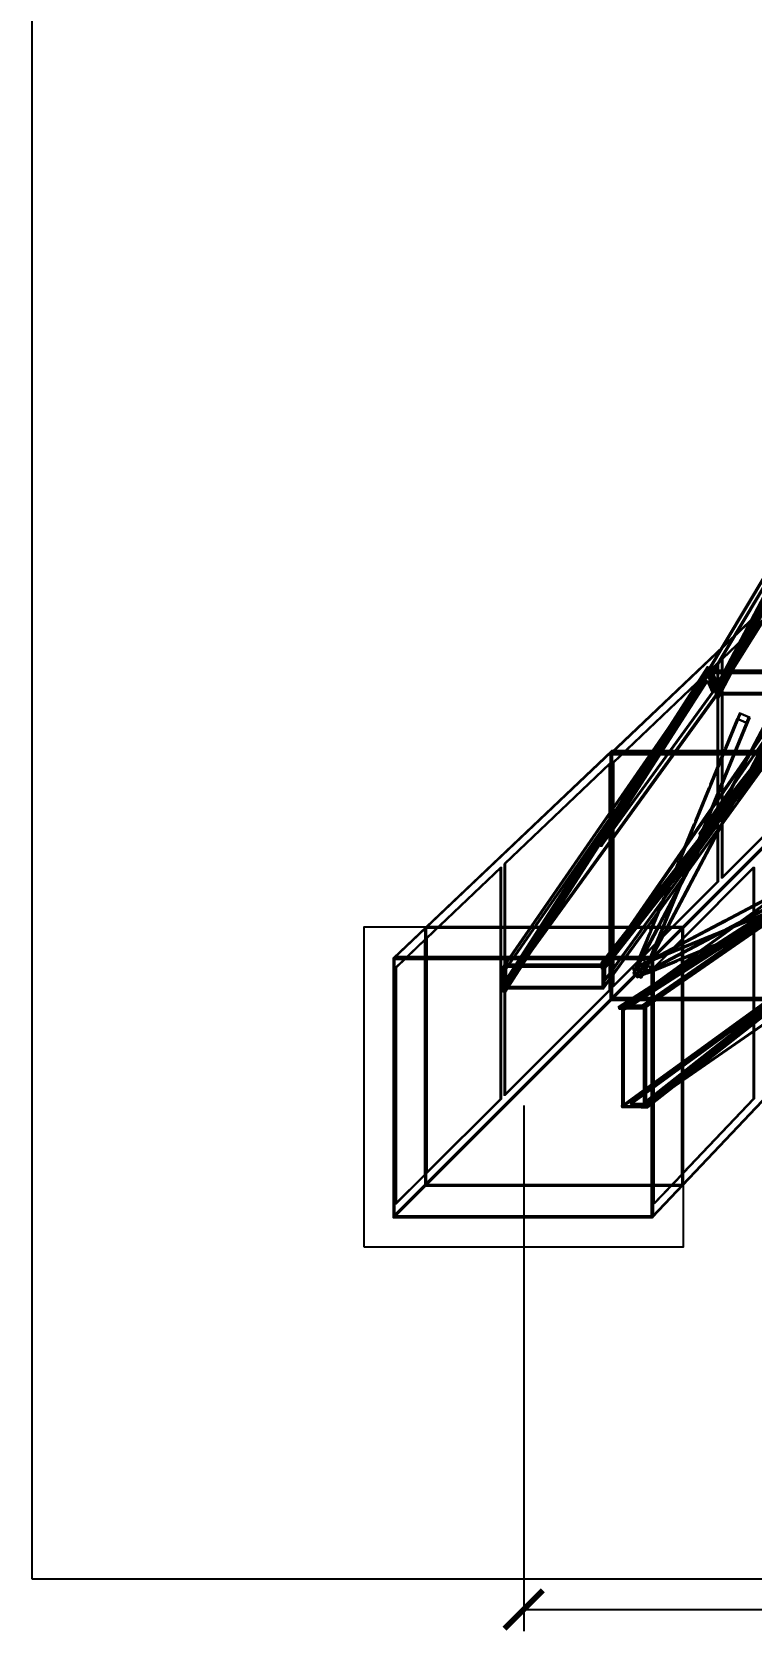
# Model space of a CAD drawing. Header units: millimetres. Extents: x -52000 to 48850, y -48850 to 51750.
# Drawn here: x -48000 to -36301, y -48850 to -22842 of the extents above; entities that cross this region are included whole.
import ezdxf

# ---------------------------------------------------------------- set-up
doc = ezdxf.new("R2010")
doc.units = ezdxf.units.MM
for name, color, linetype, lineweight in [('D-STR-BASE', 7, 'Continuous', 25), ('D-STR-DIM', 7, 'Continuous', 13), ('D-STR-STRC', 7, 'Continuous', 25)]:
    doc.layers.add(name, color=color, linetype=linetype, lineweight=lineweight)
doc.styles.add('OpenSansCondensed-Light', font='OpenSansCondensed-Light.ttf')
doc.styles.add('TOWER_UNICODE', font='Arial Unicode.ttf')
doc.dimstyles.new('EZDXF', dxfattribs={"dimtxt": 0.25, "dimasz": 0.175, "dimexe": 0.375, "dimexo": 0.125, "dimgap": 0.1, "dimtad": 1, "dimlfac": 100, "dimzin": 12, "dimdsep": 46, "dimtxsty": 'OpenSansCondensed-Light', "dimblk": 'ARCHTICK', "dimcen": 2.5, "dimazin": 3, "dimtfac": 0.5, "dimtmove": 2, "dimatfit": 3})

# ---------------------------------------------------------------- blocks, each defined once
blk = doc.blocks.new('_ARCHTICK')
at = {"color": 0, "linetype": 'BYBLOCK', "const_width": 0.15}
blk.add_lwpolyline([(-0.5, -0.5), (0.5, 0.5)], dxfattribs=at)

msp = doc.modelspace()

# ---------------------------------------------------------------- linework, layer by layer
at = {"layer": 'D-STR-BASE'}
for points in [[(-48000, -48000), (48000, -48000), (48000, 48000), (-48000, 48000)], [(-42600, -42600), (-37400, -42600), (-37400, -37400), (-42600, -37400)]]:
    msp.add_lwpolyline(points, close=True, dxfattribs=at)
at = {"layer": 'D-STR-STRC'}
for points in [[(-34144.1, -28452.8), (-37025.7, -33268)], [(-34138.7, -28459.2), (-37021.5, -33277.5)], [(-34157.8, -28403.1), (-36878.2, -33574.9)], [(-34145.6, -28501), (-36866, -33672.8)], [(-34127.4, -28406.1), (-36847.8, -33577.9)], [(-34115.3, -28504), (-36835.7, -33675.8)], [(-33850.8, -28803), (-36868.8, -33615.1)], [(-33845.4, -28809.4), (-36864.5, -33624.6)], [(-38140.5, -38006.5), (-33700.8, -29606.9)], [(-38134.9, -37995.9), (-33695.2, -29596.2)], [(-38219.3, -38155.6), (-33779.6, -29755.9)], [(-38213.7, -38144.9), (-33774, -29745.3)], [(-38086.7, -38225.7), (-33647, -29826)], [(-38081, -38215), (-33641.4, -29815.4)], [(-38007.9, -38076.6), (-33568.2, -29676.9)], [(-38002.2, -38066), (-33562.6, -29666.3)], [(-38586.9, -34571.7), (-35039.5, -31204.3)], [(-38586.9, -34591.7), (-35039.5, -31224.3)], [(-37010.8, -33170.5), (-40338.4, -38351.2)], [(-37005.8, -33273.8), (-40333.4, -38454.4)], [(-37000.7, -33223.2), (-40328.3, -38034.1)], [(-36996.3, -33233.2), (-40328.3, -38051.8)], [(-36980.4, -33174.6), (-40308.1, -38355.2)], [(-36975.4, -33277.9), (-40303.1, -38458.5)], [(-35380.7, -33223.2), (-38708.3, -38034.1)], [(-35376.3, -33233.2), (-38708.3, -38051.8)], [(-37006.8, -33238), (-37024.8, -33268.2)], [(-36999.7, -33223.4), (-37018.4, -33250.3)], [(-35242.9, -33535.5), (-38731.7, -37976.8)], [(-35212.6, -33539.6), (-38701.4, -37980.9)], [(-36843.8, -33582.9), (-40328.3, -38386.2)], [(-36839.5, -33592.8), (-40328.3, -38403.8)], [(-35241.5, -33644.1), (-38730.4, -38085.4)], [(-35223.8, -33582.9), (-38708.3, -38386.2)], [(-35219.5, -33592.8), (-38708.3, -38403.8)], [(-35211.2, -33648.1), (-38700, -38089.4)], [(-38225.7, -38086.7), (-29826, -33647)], [(-38215, -38081), (-29815.4, -33641.4)], [(-38155.6, -38219.3), (-29755.9, -33779.6)], [(-38144.9, -38213.7), (-29745.3, -33774)], [(-38076.6, -38007.9), (-29676.9, -33568.2)], [(-38066, -38002.2), (-29666.3, -33562.6)], [(-38006.5, -38140.5), (-29606.9, -33700.8)], [(-37995.9, -38134.9), (-29596.2, -33695.2)], [(-36844.7, -33594.2), (-36863.6, -33624.4)], [(-36838.6, -33592.6), (-36858.1, -33619.6)], [(-36487.8, -33921.4), (-38194, -38076.6)], [(-36321.3, -33989.7), (-38027.5, -38145)], [(-36487.8, -33921.4), (-36525.8, -34013.9)], [(-36321.3, -33989.7), (-36359.3, -34082.2)], [(-42122.5, -37904.2), (-38571.5, -34533.3)], [(-42122.5, -37924.2), (-38571.5, -34553.3)], [(-38591.5, -34553.6), (-38570.8, -34534)], [(-38586.2, -34572.4), (-38565.5, -34552.8)], [(-37904.2, -37904.2), (-34533.3, -34533.3)], [(-37904.2, -37924.2), (-34533.3, -34553.3)], [(-38586.9, -38566.9), (-35039.5, -35019.5)], [(-38586.9, -38586.9), (-35039.5, -35039.5)], [(-38403.8, -38708.3), (-33592.8, -35219.5)], [(-38386.2, -38708.3), (-33582.9, -35223.8)], [(-38456.5, -38698.2), (-33275.8, -35370.6)], [(-38452.4, -38728.6), (-33271.8, -35400.9)], [(-38353.2, -38703.2), (-33172.5, -35375.6)], [(-38349.1, -38733.6), (-33168.5, -35405.9)], [(-38051.8, -38708.3), (-33233.2, -35376.3)], [(-38034.1, -38708.3), (-33223.2, -35380.7)], [(-33989.7, -36321.3), (-38145, -38027.5)], [(-33921.4, -36487.8), (-38076.6, -38194)], [(-38403.8, -40328.3), (-33592.8, -36839.5)], [(-38386.2, -40328.3), (-33582.9, -36843.8)], [(-38091.5, -40304.9), (-33650.1, -36816)], [(-38087.4, -40335.2), (-33646.1, -36846.4)], [(-37982.9, -40306.3), (-33541.6, -36817.4)], [(-37978.9, -40336.6), (-33537.5, -36847.7)], [(-38051.8, -40328.3), (-33233.2, -36996.3)], [(-38034.1, -40328.3), (-33223.2, -37000.7)], [(-41609.4, -37418.5), (-41588.7, -37398.9)], [(-37418.5, -37418.5), (-37398.9, -37398.9)], [(-42121.8, -37904.9), (-42101.1, -37885.3)], [(-38134.9, -37995.9), (-38097.6, -37925.3)], [(-38066, -38002.2), (-37995.4, -37964.9)], [(-37904.9, -37904.9), (-37885.3, -37885.3)], [(-40305.6, -38002.9), (-40327.3, -38034.4)], [(-38687.5, -38002.9), (-38709.3, -38034.4)], [(-38225.7, -38086.7), (-38155.1, -38049.4)], [(-38219.3, -38155.6), (-38182, -38085)], [(-38156, -37984.1), (-38194, -38076.6)], [(-38155.6, -38219.3), (-38085, -38182)], [(-38052.4, -37989.5), (-38145, -38027.5)], [(-38086.7, -38225.7), (-38049.4, -38155.1)], [(-37984.1, -38156), (-38076.6, -38194)], [(-37989.5, -38052.4), (-38027.5, -38145)], [(-38002.2, -38066), (-37964.9, -37995.4)], [(-37995.9, -38134.9), (-37925.3, -38097.6)], [(-40304.5, -38372.1), (-40327.3, -38403.6)], [(-38686.4, -38372.1), (-38709.3, -38403.6)], [(-42122.5, -42102.5), (-38571.5, -38551.5)], [(-42122.5, -42122.5), (-38571.5, -38571.5)], [(-38591.5, -38591.5), (-38570.8, -38570.8)], [(-38586.2, -38586.2), (-38565.5, -38565.5)], [(-38403.6, -38709.3), (-38372.1, -38686.4)], [(-38034.4, -38709.3), (-38002.9, -38687.5)], [(-37904.2, -42102.5), (-34533.3, -38551.5)], [(-37904.2, -42122.5), (-34533.3, -38571.5)], [(-38403.6, -40327.3), (-38372.1, -40304.5)], [(-38034.4, -40327.3), (-38002.9, -40305.6)], [(-41609.4, -41609.4), (-41588.7, -41588.7)], [(-37418.5, -41609.4), (-37398.9, -41588.7)], [(-42121.8, -42121.8), (-42101.1, -42101.1)], [(-37904.9, -42121.8), (-37885.3, -42101.1)]]:
    msp.add_lwpolyline(points, dxfattribs=at)
for points in [[(-34144.1, -28452.8), (-36864.5, -33624.6), (-37025.7, -33268)], [(-34128.9, -28454.5), (-36849.3, -33626.2), (-37010.5, -33269.7)], [(-34144.1, -28452.8), (-33845.4, -28809.4), (-36864.5, -33624.6)], [(-34128.9, -28454.1), (-33830.2, -28810.7), (-36849.4, -33625.9)], [(-38219.3, -38155.6), (-38134.9, -37995.9), (-33695.2, -29596.2), (-33779.6, -29755.9)], [(-38205.1, -38163.1), (-38120.7, -38003.3), (-33681, -29603.7), (-33765.5, -29763.4)], [(-38100.8, -38218.2), (-38016.4, -38058.5), (-33576.7, -29658.8), (-33661.1, -29818.5)], [(-38086.7, -38225.7), (-38002.2, -38066), (-33562.6, -29666.3), (-33647, -29826)], [(-35435.2, -30757.3), (-36849.8, -33446.7), (-36933.6, -33261.2)], [(-35420, -30759), (-36834.6, -33448.3), (-36918.4, -33262.9)], [(-38586.9, -34571.7), (-38586.9, -38586.9), (-35039.5, -35039.5), (-35039.5, -31204.3)], [(-38572, -34571.7), (-38572, -38586.9), (-35024.6, -35039.5), (-35024.6, -31204.3)], [(-36782.3, -33042.8), (-36782.3, -36598.2), (-35070.4, -34890.3), (-35070.4, -31413.7)], [(-36767.4, -33042.8), (-36767.4, -36598.2), (-35055.5, -34890.3), (-35055.5, -31413.7)], [(-37000.7, -33223.2), (-36839.5, -33592.8), (-40328.3, -38403.8)], [(-37000.7, -33223.2), (-40328.3, -38403.8), (-40328.3, -38034.1)], [(-36985.5, -33224.8), (-36824.3, -33594.5), (-40313.2, -38405.5)], [(-36985.5, -33225.6), (-40313.1, -38406.2), (-40313.1, -38036.6)], [(-35234.6, -33591.2), (-35395.8, -33221.6), (-38723.5, -38032.5)], [(-35219.5, -33592.8), (-35380.7, -33223.2), (-38708.3, -38034.1)], [(-38556, -34730.8), (-38556, -38367.6), (-36844.1, -36659.8), (-36844.1, -33101.6)], [(-38541.1, -34730.8), (-38541.1, -38367.6), (-36829.2, -36659.8), (-36829.2, -33101.6)], [(-35401.5, -33277.5), (-37021.5, -33277.5), (-37025.7, -33268), (-35405.7, -33268)], [(-37024.8, -33268.2), (-35406.6, -33268.2), (-35245.4, -33624.4), (-36863.6, -33624.4)], [(-37018.4, -33250.3), (-35400.2, -33250.4), (-35240, -33619.6), (-36858.1, -33619.6)], [(-36980.4, -33174.6), (-36975.4, -33277.9), (-37005.8, -33273.8), (-37010.8, -33170.5)], [(-37006.8, -33238), (-35388.6, -33238.1), (-35226.5, -33594.2), (-36844.7, -33594.2)], [(-35376.3, -33233.2), (-36996.3, -33233.2), (-37000.7, -33223.2), (-35380.7, -33223.2)], [(-36999.7, -33223.4), (-35381.6, -33223.4), (-35220.4, -33592.6), (-36838.6, -33592.6)], [(-37017.4, -33390.5), (-36933.5, -33582.7), (-38747.7, -36084.4)], [(-37002.2, -33392.2), (-36918.4, -33584.4), (-38732.6, -36086.1)], [(-35328.7, -33575.1), (-35412.6, -33382.9), (-37142.9, -35884.6)], [(-35313.6, -33576.7), (-35397.4, -33384.5), (-37127.8, -35886.2)], [(-35234.6, -33590.4), (-38723.5, -38031.7), (-38723.5, -38401.4)], [(-35219.5, -33592.8), (-38708.3, -38034.1), (-38708.3, -38403.8)], [(-38225.7, -38086.7), (-38066, -38002.2), (-29666.3, -33562.6), (-29826, -33647)], [(-38218.2, -38100.8), (-38058.5, -38016.4), (-29658.8, -33576.7), (-29818.5, -33661.1)], [(-38163.1, -38205.1), (-38003.3, -38120.7), (-29603.7, -33681), (-29763.4, -33765.5)], [(-38155.6, -38219.3), (-37995.9, -38134.9), (-29596.2, -33695.2), (-29755.9, -33779.6)], [(-36847.8, -33577.9), (-36835.7, -33675.8), (-36866, -33672.8), (-36878.2, -33574.9)], [(-36868.8, -33615.1), (-35248.8, -33615.1), (-35244.5, -33624.6), (-36864.5, -33624.6)], [(-36843.8, -33582.9), (-35223.8, -33582.9), (-35219.5, -33592.8), (-36839.5, -33592.8)], [(-36473, -33927.4), (-36473, -33927.4), (-38179.2, -38082.7), (-38179.2, -38082.7)], [(-36336.1, -33983.7), (-36336.1, -33983.7), (-38042.3, -38138.9), (-38042.3, -38138.9)], [(-36541.7, -34052.7), (-36721.1, -34489.5), (-36721.1, -34489.5)], [(-36526.9, -34058.8), (-36706.3, -34495.6), (-36706.3, -34495.6)], [(-36525.8, -34013.9), (-36525.8, -34013.9), (-36705.1, -34450.7)], [(-36511, -34020), (-36511, -34020), (-36690.3, -34456.8)], [(-36359.3, -34082.2), (-36525.8, -34013.9), (-36525.8, -34013.9), (-36359.3, -34082.2)], [(-36321.3, -33989.7), (-36487.8, -33921.4), (-36487.8, -33921.4), (-36321.3, -33989.7)], [(-36338.6, -34597.4), (-36286, -34497.9), (-35948.9, -33860)], [(-36335.6, -34591.7), (-35998.5, -33953.9), (-35945.8, -33854.3)], [(-36324.5, -34604.9), (-36271.9, -34505.4), (-35934.7, -33867.5)], [(-36321.4, -34599.2), (-35984.3, -33961.3), (-35931.7, -33861.8)], [(-36390, -34115), (-36569.4, -34551.8), (-36569.4, -34551.8)], [(-36375.2, -34121.1), (-36554.6, -34557.9), (-36554.6, -34557.9)], [(-36374.1, -34076.2), (-36374.1, -34076.2), (-36553.4, -34513)], [(-36359.3, -34082.2), (-36359.3, -34082.2), (-36538.6, -34519.1)], [(-42122.5, -37904.2), (-42122.5, -42122.5), (-38571.5, -38571.5), (-38571.5, -34533.3)], [(-42107.6, -37904.2), (-42107.6, -42122.5), (-38556.6, -38571.5), (-38556.6, -34533.3)], [(-38591.5, -38591.5), (-34553.6, -38591.5), (-34553.6, -34553.6), (-38591.5, -34553.6)], [(-34571.7, -34571.7), (-38586.9, -34571.7), (-38586.9, -34591.7), (-34571.7, -34591.7)], [(-38586.2, -38586.2), (-34572.4, -38586.2), (-34572.4, -34572.4), (-38586.2, -34572.4)], [(-34533.3, -34533.3), (-38571.5, -34533.3), (-38571.5, -34553.3), (-34533.3, -34553.3)], [(-38570.8, -38570.8), (-34534, -38570.8), (-34534, -34534), (-38570.8, -34534)], [(-38565.5, -38565.5), (-34552.8, -38565.5), (-34552.8, -34552.8), (-38565.5, -34552.8)], [(-37919.2, -42122.5), (-37919.2, -37904.2), (-34548.3, -34533.3), (-34548.3, -38571.5)], [(-37904.2, -42122.5), (-37904.2, -37904.2), (-34533.3, -34533.3), (-34533.3, -38571.5)], [(-36757.9, -34579.3), (-36964.8, -35083.1), (-36964.8, -35083.1)], [(-36743.1, -34585.3), (-36950, -35089.2), (-36950, -35089.2)], [(-36742, -34540.4), (-36742, -34540.4), (-36948.9, -35044.3)], [(-36727.2, -34546.5), (-36727.2, -34546.5), (-36934.1, -35050.4)], [(-36708.6, -35297.4), (-36656, -35197.9), (-36318.8, -34560)], [(-36705.6, -35291.7), (-36368.4, -34653.8), (-36315.8, -34554.3)], [(-36694.4, -35304.9), (-36641.8, -35205.3), (-36304.7, -34567.5)], [(-36691.4, -35299.2), (-36354.3, -34661.3), (-36301.7, -34561.8)], [(-40316.1, -36373.4), (-40316.1, -40132.2), (-38602.5, -38422.4), (-38602.5, -34742.7)], [(-40301.2, -36373.4), (-40301.2, -40132.2), (-38587.6, -38422.4), (-38587.6, -34742.7)], [(-36606.2, -34641.6), (-36813.1, -35145.4), (-36813.1, -35145.4)], [(-36591.4, -34647.6), (-36798.3, -35151.5), (-36798.3, -35151.5)], [(-36590.3, -34602.7), (-36590.3, -34602.7), (-36797.2, -35106.6)], [(-36575.5, -34608.8), (-36575.5, -34608.8), (-36782.4, -35112.7)], [(-36590.1, -35360), (-36537.5, -35260.5), (-36200.4, -34622.6)], [(-36587.1, -35354.3), (-36250, -34716.5), (-36197.3, -34616.9)], [(-36576, -35367.5), (-36523.4, -35268), (-36186.2, -34630.1)], [(-36573, -35361.8), (-36235.8, -34723.9), (-36183.2, -34624.4)], [(-38403.8, -38708.3), (-33223.2, -35380.7), (-33592.8, -35219.5)], [(-38402.2, -38723.4), (-33221.5, -35395.8), (-33591.2, -35234.6)], [(-37001.7, -35172.9), (-37208.6, -35676.7), (-37208.6, -35676.7)], [(-36986.9, -35178.9), (-37193.8, -35682.8), (-37193.8, -35682.8)], [(-36985.7, -35134), (-36985.7, -35134), (-37192.6, -35637.9)], [(-36970.9, -35140.1), (-36970.9, -35140.1), (-37177.8, -35644)], [(-37078.6, -35997.4), (-37025.9, -35897.8), (-36688.8, -35260)], [(-37075.5, -35991.7), (-36738.4, -35353.8), (-36685.8, -35254.2)], [(-37064.4, -36004.9), (-37011.8, -35905.3), (-36674.7, -35267.4)], [(-37061.4, -35999.1), (-36724.3, -35361.3), (-36671.6, -35261.7)], [(-36850, -35235.2), (-37056.9, -35739), (-37056.9, -35739)], [(-36835.2, -35241.2), (-37042.1, -35745.1), (-37042.1, -35745.1)], [(-36834, -35196.3), (-36834, -35196.3), (-37040.9, -35700.2)], [(-36819.2, -35202.4), (-36819.2, -35202.4), (-37026.1, -35706.3)], [(-36960.1, -36060), (-36907.5, -35960.4), (-36570.3, -35322.6)], [(-36957.1, -36054.3), (-36619.9, -35416.4), (-36567.3, -35316.9)], [(-36946, -36067.5), (-36893.3, -35967.9), (-36556.2, -35330.1)], [(-36942.9, -36061.8), (-36605.8, -35423.9), (-36553.2, -35324.3)], [(-38566.6, -35574.1), (-40294.4, -38264), (-40294.4, -38072)], [(-38551.5, -35576.5), (-40279.2, -38266.4), (-40279.2, -38074.4)], [(-38403.8, -38708.3), (-38034.1, -38708.3), (-33223.2, -35380.7)], [(-38401.4, -38723.5), (-38031.7, -38723.5), (-33220.8, -35395.9)], [(-36877.6, -35769.1), (-38687.7, -38073.3), (-38687.7, -38265.1)], [(-36862.5, -35771.5), (-38672.6, -38075.7), (-38672.6, -38267.5)], [(-37245.4, -35766.5), (-37452.3, -36270.3), (-37452.3, -36270.3)], [(-37230.6, -35772.5), (-37437.5, -36276.4), (-37437.5, -36276.4)], [(-37229.5, -35727.6), (-37229.5, -35727.6), (-37436.4, -36231.5)], [(-37214.7, -35733.7), (-37214.7, -35733.7), (-37421.6, -36237.6)], [(-37093.7, -35828.8), (-37300.6, -36332.6), (-37300.6, -36332.6)], [(-37078.9, -35834.8), (-37285.8, -36338.7), (-37285.8, -36338.7)], [(-37077.8, -35789.9), (-37077.8, -35789.9), (-37284.7, -36293.8)], [(-37063, -35796), (-37063, -35796), (-37269.9, -36299.9)], [(-37448.5, -36697.4), (-37395.9, -36597.8), (-37058.8, -35959.9)], [(-37445.5, -36691.6), (-37108.4, -36053.8), (-37055.7, -35954.2)], [(-37434.4, -36704.8), (-37381.8, -36605.3), (-37044.6, -35967.4)], [(-37431.4, -36699.1), (-37094.2, -36061.3), (-37041.6, -35961.7)], [(-37330.1, -36760), (-37277.4, -36660.4), (-36940.3, -36022.6)], [(-37327, -36754.3), (-36989.9, -36116.4), (-36937.3, -36016.8)], [(-37315.9, -36767.5), (-37263.3, -36667.9), (-36926.2, -36030)], [(-37312.9, -36761.7), (-36975.8, -36123.9), (-36923.1, -36024.3)], [(-33983.7, -36336.1), (-33983.7, -36336.1), (-38138.9, -38042.3), (-38138.9, -38042.3)], [(-37489.2, -36360.1), (-37696.1, -36863.9), (-37696.1, -36863.9)], [(-37474.4, -36366.1), (-37681.3, -36870), (-37681.3, -36870)], [(-37473.2, -36321.2), (-37473.2, -36321.2), (-37680.1, -36825.1)], [(-37458.4, -36327.3), (-37458.4, -36327.3), (-37665.3, -36831.2)], [(-37321.5, -36383.5), (-37321.5, -36383.5), (-37528.4, -36887.4)], [(-37306.7, -36389.6), (-37306.7, -36389.6), (-37513.6, -36893.5)], [(-41589.4, -37585), (-41589.4, -41402.6), (-40377.9, -40193.8), (-40377.9, -36432.2)], [(-41574.5, -37585), (-41574.5, -41402.6), (-40363, -40193.8), (-40363, -36432.2)], [(-33927.4, -36473), (-33927.4, -36473), (-38082.7, -38179.2), (-38082.7, -38179.2)], [(-37818.5, -37397.3), (-37765.9, -37297.8), (-37428.7, -36659.9)], [(-37815.5, -37391.6), (-37478.3, -36753.8), (-37425.7, -36654.2)], [(-37804.4, -37404.8), (-37751.7, -37305.3), (-37414.6, -36667.4)], [(-37801.3, -37399.1), (-37464.2, -36761.2), (-37411.6, -36661.7)], [(-37337.5, -36422.4), (-37544.4, -36926.2), (-37544.4, -36926.2)], [(-37322.7, -36428.4), (-37529.6, -36932.3), (-37529.6, -36932.3)], [(-37413.2, -41402.6), (-37413.2, -37585), (-36263.3, -36432.4), (-36263.3, -40194)], [(-37398.2, -41402.6), (-37398.2, -37585), (-36248.3, -36432.4), (-36248.3, -40194)], [(-38036.6, -40313.2), (-38406.2, -40313.2), (-33595.3, -36824.3)], [(-38034.1, -40328.3), (-38403.8, -40328.3), (-33592.8, -36839.5)], [(-38035.8, -40313.2), (-33594.4, -36824.3), (-33224.8, -36985.5)], [(-38034.1, -40328.3), (-33592.8, -36839.5), (-33223.2, -37000.7)], [(-37717, -36914.8), (-37717, -36914.8), (-37923.9, -37418.7)], [(-37702.2, -36920.9), (-37702.2, -36920.9), (-37909.1, -37424.8)], [(-37700, -37460), (-37647.4, -37360.4), (-37310.3, -36722.5)], [(-37697, -37454.2), (-37359.9, -36816.4), (-37307.3, -36716.8)], [(-37685.9, -37467.4), (-37633.3, -37367.9), (-37296.1, -36730)], [(-37682.9, -37461.7), (-37345.7, -36823.8), (-37293.1, -36724.3)], [(-36767.5, -37315.9), (-36667.9, -37263.3), (-36030, -36926.2)], [(-36761.7, -37312.9), (-36123.9, -36975.8), (-36024.3, -36923.1)], [(-38066.6, -38670.6), (-35574.1, -36946.6), (-38258.1, -38670.6)], [(-38064.2, -38685.8), (-35571.7, -36961.8), (-38255.7, -38685.8)], [(-37732.9, -36953.7), (-37939.8, -37457.5), (-37939.8, -37457.5)], [(-37718.1, -36959.7), (-37925, -37463.6), (-37925, -37463.6)], [(-37581.2, -37016), (-37788.1, -37519.8), (-37788.1, -37519.8)], [(-37566.4, -37022), (-37773.3, -37525.9), (-37773.3, -37525.9)], [(-37565.3, -36977.1), (-37565.3, -36977.1), (-37772.2, -37481)], [(-37550.5, -36983.2), (-37550.5, -36983.2), (-37757.4, -37487.1)], [(-36760, -37330.1), (-36660.4, -37277.4), (-36022.6, -36940.3)], [(-36754.3, -37327), (-36116.4, -36989.9), (-36016.8, -36937.3)], [(-36704.8, -37434.4), (-36605.3, -37381.8), (-35967.4, -37044.6)], [(-36699.1, -37431.4), (-36061.3, -37094.2), (-35961.7, -37041.6)], [(-36697.4, -37448.5), (-36597.8, -37395.9), (-35959.9, -37058.8)], [(-36691.6, -37445.5), (-36053.8, -37108.4), (-35954.2, -37055.7)], [(-35834.8, -37078.9), (-36338.7, -37285.8), (-36338.7, -37285.8)], [(-35828.8, -37093.7), (-36332.6, -37300.6), (-36332.6, -37300.6)], [(-41609.4, -41609.4), (-37418.5, -41609.4), (-37418.5, -37418.5), (-41609.4, -37418.5)], [(-41588.7, -41588.7), (-37398.9, -41588.7), (-37398.9, -37398.9), (-41588.7, -37398.9)], [(-38161.4, -38046.1), (-38108.8, -37946.6), (-37798.7, -37359.9)], [(-38158.4, -38040.4), (-37848.3, -37453.7), (-37795.7, -37354.2)], [(-38147.3, -38053.6), (-38094.7, -37954.1), (-37784.6, -37367.4)], [(-38144.3, -38047.9), (-37834.2, -37461.2), (-37781.5, -37361.6)], [(-38043, -38108.8), (-37990.3, -38009.2), (-37680.2, -37422.5)], [(-38039.9, -38103), (-37729.8, -37516.3), (-37677.2, -37416.8)], [(-38028.8, -38116.2), (-37976.2, -38016.7), (-37666.1, -37430)], [(-38025.8, -38110.5), (-37715.7, -37523.8), (-37663.1, -37424.3)], [(-37467.4, -37685.9), (-37367.9, -37633.3), (-36730, -37296.1)], [(-37461.7, -37682.9), (-36823.8, -37345.7), (-36724.3, -37293.1)], [(-37460, -37700), (-37360.4, -37647.4), (-36722.5, -37310.3)], [(-37454.2, -37697), (-36816.4, -37359.9), (-36716.8, -37307.3)], [(-37404.8, -37804.4), (-37305.3, -37751.7), (-36667.4, -37414.6)], [(-37399.1, -37801.3), (-36761.2, -37464.2), (-36661.7, -37411.6)], [(-37397.3, -37818.5), (-37297.8, -37765.9), (-36659.9, -37428.7)], [(-37391.6, -37815.5), (-36753.8, -37478.3), (-36654.2, -37425.7)], [(-36428.4, -37322.7), (-36932.3, -37529.6), (-36932.3, -37529.6)], [(-36422.4, -37337.5), (-36926.2, -37544.4), (-36926.2, -37544.4)], [(-36389.6, -37306.7), (-36389.6, -37306.7), (-36893.5, -37513.6)], [(-36383.5, -37321.5), (-36383.5, -37321.5), (-36887.4, -37528.4)], [(-42091.6, -38062.8), (-42091.6, -41903.6), (-41610.1, -41423.2), (-41610.1, -37604.7)], [(-42076.7, -38062.8), (-42076.7, -41903.6), (-41595.2, -41423.2), (-41595.2, -37604.7)], [(-37976.7, -37547.3), (-38156, -37984.1), (-38156, -37984.1)], [(-37961.9, -37553.3), (-38141.2, -37990.2), (-38141.2, -37990.2)], [(-37960.7, -37508.4), (-37960.7, -37508.4), (-38140.1, -37945.2)], [(-37945.9, -37514.5), (-37945.9, -37514.5), (-38125.3, -37951.3)], [(-38116.2, -38028.8), (-38016.7, -37976.2), (-37430, -37666.1)], [(-38110.5, -38025.8), (-37523.8, -37715.7), (-37424.3, -37663.1)], [(-38108.8, -38043), (-38009.2, -37990.3), (-37422.5, -37680.2)], [(-38103, -38039.9), (-37516.3, -37729.8), (-37416.8, -37677.2)], [(-37825, -37609.6), (-38004.3, -38046.4), (-38004.3, -38046.4)], [(-37810.2, -37615.6), (-37989.5, -38052.4), (-37989.5, -38052.4)], [(-37809, -37570.7), (-37809, -37570.7), (-37988.4, -38007.5)], [(-37794.2, -37576.8), (-37794.2, -37576.8), (-37973.6, -38013.6)], [(-37889.7, -41903.4), (-37889.7, -38062.7), (-37432.8, -37604.7), (-37432.8, -41423.2)], [(-37874.7, -41903.4), (-37874.7, -38062.7), (-37417.8, -37604.7), (-37417.8, -41423.2)], [(-37022, -37566.4), (-37525.9, -37773.3), (-37525.9, -37773.3)], [(-37016, -37581.2), (-37519.8, -37788.1), (-37519.8, -37788.1)], [(-36983.2, -37550.5), (-36983.2, -37550.5), (-37487.1, -37757.4)], [(-36977.1, -37565.3), (-36977.1, -37565.3), (-37481, -37772.2)], [(-36920.9, -37702.2), (-36920.9, -37702.2), (-37424.8, -37909.1)], [(-36366.1, -37474.4), (-36870, -37681.3), (-36870, -37681.3)], [(-36360.1, -37489.2), (-36863.9, -37696.1), (-36863.9, -37696.1)], [(-36327.3, -37458.4), (-36327.3, -37458.4), (-36831.2, -37665.3)], [(-36321.2, -37473.2), (-36321.2, -37473.2), (-36825.1, -37680.1)], [(-37904.2, -37904.2), (-42122.5, -37904.2), (-42122.5, -37924.2), (-37904.2, -37924.2)], [(-42121.8, -42121.8), (-37904.9, -42121.8), (-37904.9, -37904.9), (-42121.8, -37904.9)], [(-42101.1, -42101.1), (-37885.3, -42101.1), (-37885.3, -37885.3), (-42101.1, -37885.3)], [(-38182, -38085), (-38049.4, -38155.1), (-37964.9, -37995.4), (-38097.6, -37925.3)], [(-38155.1, -38049.4), (-38085, -38182), (-37925.3, -38097.6), (-37995.4, -37964.9)], [(-38053.6, -38147.3), (-37954.1, -38094.7), (-37367.4, -37784.6)], [(-37615.6, -37810.2), (-38052.4, -37989.5), (-38052.4, -37989.5)], [(-38047.9, -38144.3), (-37461.2, -37834.2), (-37361.6, -37781.5)], [(-37609.6, -37825), (-38046.4, -38004.3), (-38046.4, -38004.3)], [(-38046.1, -38161.4), (-37946.6, -38108.8), (-37359.9, -37798.7)], [(-38040.4, -38158.4), (-37453.7, -37848.3), (-37354.2, -37795.7)], [(-37576.8, -37794.2), (-37576.8, -37794.2), (-38013.6, -37973.6)], [(-37570.7, -37809), (-37570.7, -37809), (-38007.5, -37988.4)], [(-37553.3, -37961.9), (-37990.2, -38141.2), (-37990.2, -38141.2)], [(-37514.5, -37945.9), (-37514.5, -37945.9), (-37951.3, -38125.3)], [(-37508.4, -37960.7), (-37508.4, -37960.7), (-37945.2, -38140.1)], [(-36959.7, -37718.1), (-37463.6, -37925), (-37463.6, -37925)], [(-36953.7, -37732.9), (-37457.5, -37939.8), (-37457.5, -37939.8)], [(-36914.8, -37717), (-36914.8, -37717), (-37418.7, -37923.9)], [(-38708.3, -38051.8), (-40328.3, -38051.8), (-40328.3, -38034.1), (-38708.3, -38034.1)], [(-40327.3, -38034.4), (-38709.3, -38034.4), (-38709.3, -38403.6), (-40327.3, -38403.6)], [(-40305.6, -38002.9), (-38687.5, -38002.9), (-38686.4, -38372.1), (-40304.5, -38372.1)], [(-38730.4, -38085.4), (-38731.7, -37976.8), (-38701.4, -37980.9), (-38700, -38089.4)], [(-38225.7, -38086.7), (-38155.6, -38219.3), (-37995.9, -38134.9), (-38066, -38002.2)], [(-38225.7, -38086.7), (-38155.6, -38219.3), (-38144.9, -38213.7), (-38215, -38081)], [(-38219.3, -38155.6), (-38086.7, -38225.7), (-38002.2, -38066), (-38134.9, -37995.9)], [(-38219.3, -38155.6), (-38086.7, -38225.7), (-38081, -38215), (-38213.7, -38144.9)], [(-38027.5, -38145), (-38194, -38076.6), (-38194, -38076.6), (-38027.5, -38145)], [(-37989.5, -38052.4), (-38156, -37984.1), (-38156, -37984.1), (-37989.5, -38052.4)], [(-38076.6, -38194), (-38145, -38027.5), (-38145, -38027.5), (-38076.6, -38194)], [(-38140.5, -38006.5), (-38007.9, -38076.6), (-38002.2, -38066), (-38134.9, -37995.9)], [(-38076.6, -38007.9), (-38006.5, -38140.5), (-37995.9, -38134.9), (-38066, -38002.2)], [(-37984.1, -38156), (-38052.4, -37989.5), (-38052.4, -37989.5), (-37984.1, -38156)], [(-37547.3, -37976.7), (-37984.1, -38156), (-37984.1, -38156)], [(-40308.1, -38355.2), (-40303.1, -38458.5), (-40333.4, -38454.4), (-40338.4, -38351.2)], [(-40328.3, -38386.2), (-38708.3, -38386.2), (-38708.3, -38403.8), (-40328.3, -38403.8)], [(-38265.3, -40274.1), (-35773.9, -38467.3), (-38073.9, -40274.1)], [(-38262.9, -40289.2), (-35771.5, -38482.5), (-38071.5, -40289.2)], [(-38586.9, -38586.9), (-34571.7, -38586.9), (-34571.7, -38566.9), (-38586.9, -38566.9)], [(-38571.5, -38571.5), (-34533.3, -38571.5), (-34533.3, -38551.5), (-38571.5, -38551.5)], [(-38452.4, -38728.6), (-38349.1, -38733.6), (-38353.2, -38703.2), (-38456.5, -38698.2)], [(-38386.2, -40328.3), (-38386.2, -38708.3), (-38403.8, -38708.3), (-38403.8, -40328.3)], [(-38034.4, -40327.3), (-38034.4, -38709.3), (-38403.6, -38709.3), (-38403.6, -40327.3)], [(-38002.9, -40305.6), (-38002.9, -38687.5), (-38372.1, -38686.4), (-38372.1, -40304.5)], [(-38051.8, -38708.3), (-38051.8, -40328.3), (-38034.1, -40328.3), (-38034.1, -38708.3)], [(-37982.9, -40306.3), (-38091.5, -40304.9), (-38087.4, -40335.2), (-37978.9, -40336.6)], [(-42122.5, -42122.5), (-37904.2, -42122.5), (-37904.2, -42102.5), (-42122.5, -42102.5)]]:
    msp.add_lwpolyline(points, close=True, dxfattribs=at)

# ---------------------------------------------------------------- dimensions: what is measured, and where the dimension line sits
at = {"layer": 'D-STR-DIM'}
msp.add_linear_dim(base=(-40000, -48500), p1=(-40000, -40000), p2=(40000, -40000), dimstyle='EZDXF', override={"dimtxt": 1400, "dimasz": 625, "dimexe": 350, "dimexo": 300, "dimgap": 350, "dimtad": 1, "dimdec": 0, "dimlfac": 1, "dimlunit": 2, "dimtxsty": 'TOWER_UNICODE', "dimclrd": 7, "dimclre": 7, "dimclrt": 7}, dxfattribs=at).render()

doc.saveas('drawing.dxf')
